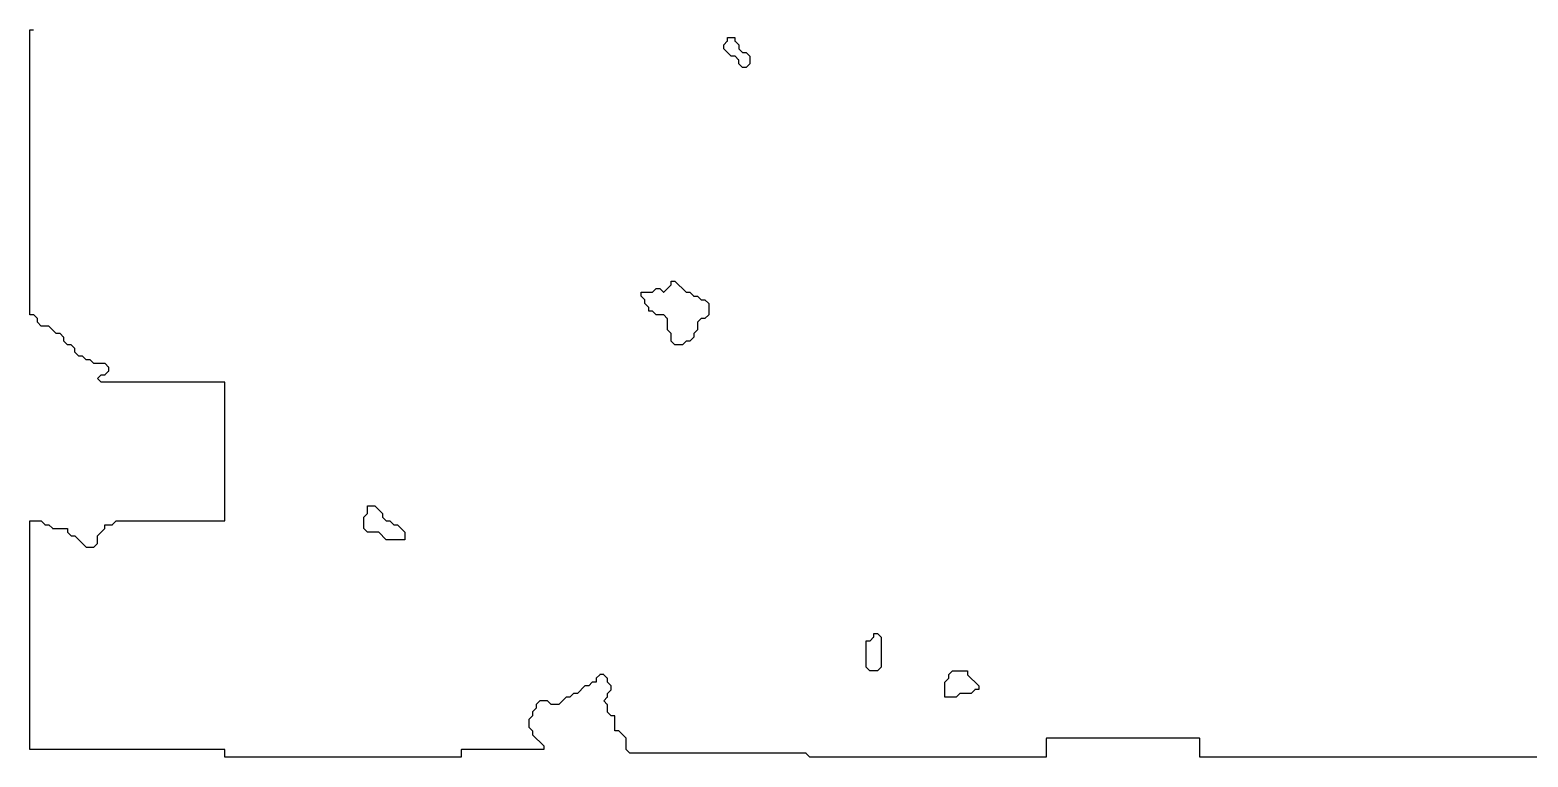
# Model space of a CAD drawing. Header units: metres. Extents: x 0 to 799, y 1 to 1100.
# Drawn here: x 0 to 399.5, y 1 to 195 of the extents above; entities that cross this region are included whole.
import ezdxf

# ---------------------------------------------------------------- set-up
doc = ezdxf.new("R2010")
doc.units = ezdxf.units.M
doc.layers.add('forest', color=7, linetype='Continuous')
doc.layers.add('forestfragmentation', color=7, linetype='Continuous')

msp = doc.modelspace()

# ---------------------------------------------------------------- linework, layer by layer
at = {"layer": 'forest', "color": 194}
for points in [[(0, 64), (0, 64), (3, 64), (3, 64), (3, 64), (3.97, 63.03), (3.98, 63.02), (3.99, 63.02), (3.99, 63.01), (4, 63.01), (4.01, 63), (4.02, 63), (4.03, 63), (4.04, 63), (5, 63), (5, 63), (5, 63), (5.97, 62.03), (5.98, 62.02), (5.99, 62.02), (5.99, 62.01), (6, 62.01), (6.01, 62), (6.02, 62), (6.03, 62), (6.04, 62), (10, 62), (10, 62), (10, 62), (10, 61.04), (10, 61.03), (10, 61.02), (10, 61.01), (10.01, 61), (10.01, 60.99), (10.02, 60.99), (10.02, 60.98), (10.03, 60.97), (10.97, 60.03), (10.98, 60.02), (10.99, 60.02), (10.99, 60.01), (11, 60.01), (11.01, 60), (11.02, 60), (11.03, 60), (11.04, 60), (12, 60), (12, 60), (12, 60), (14.97, 57.03), (14.98, 57.02), (14.99, 57.02), (14.99, 57.01), (15, 57.01), (15.01, 57), (15.02, 57), (15.03, 57), (15.04, 57), (16.96, 57), (16.97, 57), (16.98, 57), (16.99, 57), (17, 57.01), (17.01, 57.01), (17.01, 57.02), (17.02, 57.02), (17.03, 57.03), (17.97, 57.97), (17.98, 57.98), (17.98, 57.99), (17.99, 57.99), (17.99, 58), (18, 58.01), (18, 58.02), (18, 58.03), (18, 58.04), (18, 60), (18, 60), (18, 60), (19.97, 61.97), (19.98, 61.98), (19.98, 61.99), (19.99, 61.99), (19.99, 62), (20, 62.01), (20, 62.02), (20, 62.03), (20, 62.04), (20, 63), (20, 63), (20, 63), (21.96, 63), (21.97, 63), (21.98, 63), (21.99, 63), (22, 63.01), (22.01, 63.01), (22.01, 63.02), (22.02, 63.02), (22.03, 63.03), (23, 64), (23, 64), (23, 64), (51.9, 64), (51.91, 64), (51.92, 64), (51.93, 64), (51.94, 64.01), (51.95, 64.01), (51.96, 64.02), (51.96, 64.02), (51.97, 64.03), (51.98, 64.04), (51.98, 64.04), (51.99, 64.05), (51.99, 64.06), (52, 64.07), (52, 64.08), (52, 64.09), (52, 64.1), (52, 100.9), (52, 100.91), (52, 100.92), (52, 100.93), (51.99, 100.94), (51.99, 100.95), (51.98, 100.96), (51.98, 100.96), (51.97, 100.97), (51.96, 100.98), (51.96, 100.98), (51.95, 100.99), (51.94, 100.99), (51.93, 101), (51.92, 101), (51.91, 101), (51.9, 101), (19, 101), (19, 101), (19, 101), (18, 102), (18, 102), (18, 102), (19, 103), (19, 103), (19, 103), (19.96, 103), (19.97, 103), (19.98, 103), (19.99, 103), (20, 103.01), (20.01, 103.01), (20.01, 103.02), (20.02, 103.02), (20.03, 103.03), (20.97, 103.97), (20.98, 103.98), (20.98, 103.99), (20.99, 103.99), (20.99, 104), (21, 104.01), (21, 104.02), (21, 104.03), (21, 104.04), (21, 104.96), (21, 104.97), (21, 104.98), (21, 104.99), (20.99, 105), (20.99, 105.01), (20.98, 105.01), (20.98, 105.02), (20.97, 105.03), (20.03, 105.97), (20.02, 105.98), (20.01, 105.98), (20.01, 105.99), (20, 105.99), (19.99, 106), (19.98, 106), (19.97, 106), (19.96, 106), (17, 106), (17, 106), (17, 106), (16.03, 106.97), (16.02, 106.98), (16.01, 106.98), (16.01, 106.99), (16, 106.99), (15.99, 107), (15.98, 107), (15.97, 107), (15.96, 107), (15, 107), (15, 107), (15, 107), (14.03, 107.97), (14.02, 107.98), (14.01, 107.98), (14.01, 107.99), (14, 107.99), (13.99, 108), (13.98, 108), (13.97, 108), (13.96, 108), (13, 108), (13, 108), (13, 108), (12, 109), (12, 109), (12, 109), (12, 109.96), (12, 109.97), (12, 109.98), (12, 109.99), (11.99, 110), (11.99, 110.01), (11.98, 110.01), (11.98, 110.02), (11.97, 110.03), (11.03, 110.97), (11.02, 110.98), (11.01, 110.98), (11.01, 110.99), (11, 110.99), (10.99, 111), (10.98, 111), (10.97, 111), (10.96, 111), (10, 111), (10, 111), (10, 111), (9, 112), (9, 112), (9, 112), (9, 112.96), (9, 112.97), (9, 112.98), (9, 112.99), (8.99, 113), (8.99, 113.01), (8.98, 113.01), (8.98, 113.02), (8.97, 113.03), (8.03, 113.97), (8.02, 113.98), (8.01, 113.98), (8.01, 113.99), (8, 113.99), (7.99, 114), (7.98, 114), (7.97, 114), (7.96, 114), (7, 114), (7, 114), (7, 114), (5.03, 115.97), (5.02, 115.98), (5.01, 115.98), (5.01, 115.99), (5, 115.99), (4.99, 116), (4.98, 116), (4.97, 116), (4.96, 116), (3, 116), (3, 116), (3, 116), (2, 117), (2, 117), (2, 117), (2, 117.96), (2, 117.97), (2, 117.98), (2, 117.99), (1.99, 118), (1.99, 118.01), (1.98, 118.01), (1.98, 118.02), (1.97, 118.03), (1.03, 118.97), (1.02, 118.98), (1.01, 118.98), (1.01, 118.99), (1, 118.99), (0.99, 119), (0.98, 119), (0.97, 119), (0.96, 119), (0, 119), (0, 119), (0, 119), (0, 195), (0, 195), (0, 195), (0.96, 195), (0.97, 195)], [(635, 1), (312, 1), (312, 1), (312, 1), (312, 5.9), (312, 5.91), (312, 5.92), (312, 5.93), (311.99, 5.94), (311.99, 5.95), (311.98, 5.96), (311.98, 5.96), (311.97, 5.97), (311.96, 5.98), (311.96, 5.98), (311.95, 5.99), (311.94, 5.99), (311.93, 6), (311.92, 6), (311.91, 6), (311.9, 6), (271.1, 6), (271.09, 6), (271.08, 6), (271.07, 6), (271.06, 5.99), (271.05, 5.99), (271.04, 5.98), (271.04, 5.98), (271.03, 5.97), (271.02, 5.96), (271.02, 5.96), (271.01, 5.95), (271.01, 5.94), (271, 5.93), (271, 5.92), (271, 5.91), (271, 5.9), (271, 1), (271, 1), (271, 1), (208, 1), (208, 1), (208, 1), (207.03, 1.97), (207.02, 1.98), (207.01, 1.98), (207.01, 1.99), (207, 1.99), (206.99, 2), (206.98, 2), (206.97, 2), (206.96, 2), (160, 2), (160, 2), (160, 2), (159, 3), (159, 3), (159, 3), (159, 5.96), (159, 5.97), (159, 5.98), (159, 5.99), (158.99, 6), (158.99, 6.01), (158.98, 6.01), (158.98, 6.02), (158.97, 6.03), (157.03, 7.97), (157.02, 7.98), (157.01, 7.98), (157.01, 7.99), (157, 7.99), (156.99, 8), (156.98, 8), (156.97, 8), (156.96, 8), (156, 8), (156, 8), (156, 8), (156, 11.9), (156, 11.91), (156, 11.92), (156, 11.93), (155.99, 11.94), (155.99, 11.95), (155.98, 11.96), (155.98, 11.96), (155.97, 11.97), (155.96, 11.98), (155.96, 11.98), (155.95, 11.99), (155.94, 11.99), (155.93, 12), (155.92, 12), (155.91, 12), (155.9, 12), (155, 12), (155, 12), (155, 12), (154, 13), (154, 13), (154, 13), (154, 14.96), (154, 14.97), (154, 14.98), (154, 14.99), (153.99, 15), (153.99, 15.01), (153.98, 15.01), (153.98, 15.02), (153.97, 15.03), (153, 16), (153, 16), (153, 16), (153.97, 16.97), (153.98, 16.98), (153.98, 16.99), (153.99, 16.99), (153.99, 17), (154, 17.01), (154, 17.02), (154, 17.03), (154, 17.04), (154, 18), (154, 18), (154, 18), (154.97, 18.97), (154.98, 18.98), (154.98, 18.99), (154.99, 18.99), (154.99, 19), (155, 19.01), (155, 19.02), (155, 19.03), (155, 19.04), (155, 19.96), (155, 19.97), (155, 19.98), (155, 19.99), (154.99, 20), (154.99, 20.01), (154.98, 20.01), (154.98, 20.02), (154.97, 20.03), (154, 21), (154, 21), (154, 21), (154, 21.96), (154, 21.97), (154, 21.98), (154, 21.99), (153.99, 22), (153.99, 22.01), (153.98, 22.01), (153.98, 22.02), (153.97, 22.03), (153.03, 22.97), (153.02, 22.98), (153.01, 22.98), (153.01, 22.99), (153, 22.99), (152.99, 23), (152.98, 23), (152.97, 23), (152.96, 23), (152.04, 23), (152.03, 23), (152.02, 23), (152.01, 23), (152, 22.99), (151.99, 22.99), (151.99, 22.98), (151.98, 22.98), (151.97, 22.97), (151.03, 22.03), (151.02, 22.02), (151.02, 22.01), (151.01, 22.01), (151.01, 22), (151, 21.99), (151, 21.98), (151, 21.97), (151, 21.96), (151, 21), (151, 21), (151, 21), (150.04, 21), (150.03, 21), (150.02, 21), (150.01, 21), (150, 20.99), (149.99, 20.99), (149.99, 20.98), (149.98, 20.98), (149.97, 20.97), (149, 20), (149, 20), (149, 20), (148.04, 20), (148.03, 20), (148.02, 20), (148.01, 20), (148, 19.99), (147.99, 19.99), (147.99, 19.98), (147.98, 19.98), (147.97, 19.97), (146, 18), (146, 18), (146, 18), (145.04, 18), (145.03, 18), (145.02, 18), (145.01, 18), (145, 17.99), (144.99, 17.99), (144.99, 17.98), (144.98, 17.98), (144.97, 17.97), (144, 17), (144, 17), (144, 17), (143.04, 17), (143.03, 17), (143.02, 17), (143.01, 17), (143, 16.99), (142.99, 16.99), (142.99, 16.98), (142.98, 16.98), (142.97, 16.97), (141, 15), (141, 15), (141, 15), (139, 15), (139, 15), (139, 15), (138.03, 15.97), (138.02, 15.98), (138.01, 15.98), (138.01, 15.99), (138, 15.99), (137.99, 16), (137.98, 16), (137.97, 16), (137.96, 16), (136.04, 16), (136.03, 16), (136.02, 16), (136.01, 16), (136, 15.99), (135.99, 15.99), (135.99, 15.98), (135.98, 15.98), (135.97, 15.97), (135.03, 15.03), (135.02, 15.02), (135.02, 15.01), (135.01, 15.01), (135.01, 15), (135, 14.99), (135, 14.98), (135, 14.97), (135, 14.96), (135, 14), (135, 14), (135, 14), (134.03, 13.03), (134.02, 13.02), (134.02, 13.01), (134.01, 13.01), (134.01, 13), (134, 12.99), (134, 12.98), (134, 12.97), (134, 12.96), (134, 12), (134, 12), (134, 12), (133.03, 11.03), (133.02, 11.02), (133.02, 11.01), (133.01, 11.01), (133.01, 11), (133, 10.99), (133, 10.98), (133, 10.97), (133, 10.96), (133, 9.04), (133, 9.03), (133, 9.02), (133, 9.01), (133.01, 9), (133.01, 8.99), (133.02, 8.99), (133.02, 8.98), (133.03, 8.97), (134, 8), (134, 8), (134, 8), (134, 7.04), (134, 7.03), (134, 7.02), (134, 7.01), (134.01, 7), (134.01, 6.99), (134.02, 6.99), (134.02, 6.98), (134.03, 6.97), (137, 4), (137, 4), (137, 4), (137, 3), (137, 3), (137, 3), (115.1, 3), (115.09, 3), (115.08, 3), (115.07, 3), (115.06, 2.99), (115.05, 2.99), (115.04, 2.98), (115.04, 2.98), (115.03, 2.97), (115.02, 2.96), (115.02, 2.96), (115.01, 2.95), (115.01, 2.94), (115, 2.93), (115, 2.92), (115, 2.91), (115, 2.9), (115, 1), (115, 1), (115, 1), (52, 1), (52, 1), (52, 1), (52, 2.9), (52, 2.91), (52, 2.92), (52, 2.93), (51.99, 2.94), (51.99, 2.95), (51.98, 2.96), (51.98, 2.96), (51.97, 2.97), (51.96, 2.98), (51.96, 2.98), (51.95, 2.99), (51.94, 2.99), (51.93, 3), (51.92, 3), (51.91, 3), (51.9, 3), (0, 3), (0, 3), (0, 3), (0, 64), (0, 64)]]:
    msp.add_lwpolyline(points, dxfattribs=at)
at = {"layer": 'forestfragmentation', "color": 127}
for points in [[(185, 190), (185, 190), (185, 191), (185, 191), (185, 191), (185.97, 191.97), (185.98, 191.98), (185.98, 191.99), (185.99, 191.99), (185.99, 192), (186, 192.01), (186, 192.02), (186, 192.03), (186, 192.04), (186, 193), (186, 193), (186, 193), (188, 193), (188, 193), (188, 193), (188, 192.04), (188, 192.03), (188, 192.02), (188, 192.01), (188.01, 192), (188.01, 191.99), (188.02, 191.99), (188.02, 191.98), (188.03, 191.97), (189, 191), (189, 191), (189, 191), (189, 190.04), (189, 190.03), (189, 190.02), (189, 190.01), (189.01, 190), (189.01, 189.99), (189.02, 189.99), (189.02, 189.98), (189.03, 189.97), (189.97, 189.03), (189.98, 189.02), (189.99, 189.02), (189.99, 189.01), (190, 189.01), (190.01, 189), (190.02, 189), (190.03, 189), (190.04, 189), (191, 189), (191, 189), (191, 189), (192, 188), (192, 188), (192, 188), (192, 186), (192, 186), (192, 186), (191, 185), (191, 185), (191, 185), (190, 185), (190, 185), (190, 185), (189, 186), (189, 186), (189, 186), (189, 186.96), (189, 186.97), (189, 186.98), (189, 186.99), (188.99, 187), (188.99, 187.01), (188.98, 187.01), (188.98, 187.02), (188.97, 187.03), (188.03, 187.97), (188.02, 187.98), (188.01, 187.98), (188.01, 187.99), (188, 187.99), (187.99, 188), (187.98, 188), (187.97, 188), (187.96, 188), (187, 188), (187, 188), (187, 188), (185, 190), (185, 190)], [(163, 125), (163, 125), (165.96, 125), (165.97, 125), (165.98, 125), (165.99, 125), (166, 125.01), (166.01, 125.01), (166.01, 125.02), (166.02, 125.02), (166.03, 125.03), (167, 126), (167, 126), (167, 126), (168, 126), (168, 126), (168, 126), (168.93, 125.07), (168.94, 125.06), (168.94, 125.06), (168.95, 125.05), (168.96, 125.05), (168.97, 125.05), (168.98, 125.04), (168.99, 125.04), (169, 125.04), (169.01, 125.04), (169.02, 125.04), (169.03, 125.05), (169.04, 125.05), (169.05, 125.05), (169.06, 125.06), (169.06, 125.06), (169.07, 125.07), (170.97, 126.97), (170.98, 126.98), (170.98, 126.99), (170.99, 126.99), (170.99, 127), (171, 127.01), (171, 127.02), (171, 127.03), (171, 127.04), (171, 128), (171, 128), (171, 128), (172, 128), (172, 128), (172, 128), (174.97, 125.03), (174.98, 125.02), (174.99, 125.02), (174.99, 125.01), (175, 125.01), (175.01, 125), (175.02, 125), (175.03, 125), (175.04, 125), (176, 125), (176, 125), (176, 125), (176.97, 124.03), (176.98, 124.02), (176.99, 124.02), (176.99, 124.01), (177, 124.01), (177.01, 124), (177.02, 124), (177.03, 124), (177.04, 124), (178, 124), (178, 124), (178, 124), (178.97, 123.03), (178.98, 123.02), (178.99, 123.02), (178.99, 123.01), (179, 123.01), (179.01, 123), (179.02, 123), (179.03, 123), (179.04, 123), (180, 123), (180, 123), (180, 123), (181, 122), (181, 122), (181, 122), (181, 119), (181, 119), (181, 119), (180, 118), (180, 118), (180, 118), (179.04, 118), (179.03, 118), (179.02, 118), (179.01, 118), (179, 117.99), (178.99, 117.99), (178.99, 117.98), (178.98, 117.98), (178.97, 117.97), (178.03, 117.03), (178.02, 117.02), (178.02, 117.01), (178.01, 117.01), (178.01, 117), (178, 116.99), (178, 116.98), (178, 116.97), (178, 116.96), (178, 115), (178, 115), (178, 115), (177.03, 114.03), (177.02, 114.02), (177.02, 114.01), (177.01, 114.01), (177.01, 114), (177, 113.99), (177, 113.98), (177, 113.97), (177, 113.96), (177, 113), (177, 113), (177, 113), (176, 112), (176, 112), (176, 112), (175.04, 112), (175.03, 112), (175.02, 112), (175.01, 112), (175, 111.99), (174.99, 111.99), (174.99, 111.98), (174.98, 111.98), (174.97, 111.97), (174, 111), (174, 111), (174, 111), (172, 111), (172, 111), (172, 111), (171, 112), (171, 112), (171, 112), (171, 113.96), (171, 113.97), (171, 113.98), (171, 113.99), (170.99, 114), (170.99, 114.01), (170.98, 114.01), (170.98, 114.02), (170.97, 114.03), (170, 115), (170, 115), (170, 115), (170, 117.96), (170, 117.97), (170, 117.98), (170, 117.99), (169.99, 118), (169.99, 118.01), (169.98, 118.01), (169.98, 118.02), (169.97, 118.03), (169.03, 118.97), (169.02, 118.98), (169.01, 118.98), (169.01, 118.99), (169, 118.99), (168.99, 119), (168.98, 119), (168.97, 119), (168.96, 119), (167, 119), (167, 119), (167, 119), (166.03, 119.97), (166.02, 119.98), (166.01, 119.98), (166.01, 119.99), (166, 119.99), (165.99, 120), (165.98, 120), (165.97, 120), (165.96, 120), (165, 120), (165, 120), (165, 120), (165, 120.96), (165, 120.97), (165, 120.98), (165, 120.99), (164.99, 121), (164.99, 121.01), (164.98, 121.01), (164.98, 121.02), (164.97, 121.03), (164, 122), (164, 122), (164, 122), (164, 122.96), (164, 122.97), (164, 122.98), (164, 122.99), (163.99, 123), (163.99, 123.01), (163.98, 123.01), (163.98, 123.02), (163.97, 123.03), (163, 124), (163, 124), (163, 124), (163, 125), (163, 125)], [(89, 62), (89, 62), (89, 65), (89, 65), (89, 65), (89.97, 65.97), (89.98, 65.98), (89.98, 65.99), (89.99, 65.99), (89.99, 66), (90, 66.01), (90, 66.02), (90, 66.03), (90, 66.04), (90, 68), (90, 68), (90, 68), (92, 68), (92, 68), (92, 68), (94, 66), (94, 66), (94, 66), (94, 65.04), (94, 65.03), (94, 65.02), (94, 65.01), (94.01, 65), (94.01, 64.99), (94.02, 64.99), (94.02, 64.98), (94.03, 64.97), (94.97, 64.03), (94.98, 64.02), (94.99, 64.02), (94.99, 64.01), (95, 64.01), (95.01, 64), (95.02, 64), (95.03, 64), (95.04, 64), (96, 64), (96, 64), (96, 64), (96.97, 63.03), (96.98, 63.02), (96.99, 63.02), (96.99, 63.01), (97, 63.01), (97.01, 63), (97.02, 63), (97.03, 63), (97.04, 63), (98, 63), (98, 63), (98, 63), (100, 61), (100, 61), (100, 61), (100, 59), (100, 59), (100, 59), (95, 59), (95, 59), (95, 59), (93.03, 60.97), (93.02, 60.98), (93.01, 60.98), (93.01, 60.99), (93, 60.99), (92.99, 61), (92.98, 61), (92.97, 61), (92.96, 61), (90, 61), (90, 61), (90, 61), (89, 62), (89, 62)], [(223, 32), (223, 32), (223.96, 32), (223.97, 32), (223.98, 32), (223.99, 32), (224, 32.01), (224.01, 32.01), (224.01, 32.02), (224.02, 32.02), (224.03, 32.03), (224.97, 32.97), (224.98, 32.98), (224.98, 32.99), (224.99, 32.99), (224.99, 33), (225, 33.01), (225, 33.02), (225, 33.03), (225, 33.04), (225, 34), (225, 34), (225, 34), (226, 34), (226, 34), (226, 34), (227, 33), (227, 33), (227, 33), (227, 25), (227, 25), (227, 25), (226, 24), (226, 24), (226, 24), (224, 24), (224, 24), (224, 24), (223, 25), (223, 25), (223, 25), (223, 32), (223, 32)], [(244, 17), (244, 17), (244, 21), (244, 21), (244, 21), (244.97, 21.97), (244.98, 21.98), (244.98, 21.99), (244.99, 21.99), (244.99, 22), (245, 22.01), (245, 22.02), (245, 22.03), (245, 22.04), (245, 23), (245, 23), (245, 23), (246, 24), (246, 24), (246, 24), (250, 24), (250, 24), (250, 24), (250, 23.04), (250, 23.03), (250, 23.02), (250, 23.01), (250.01, 23), (250.01, 22.99), (250.02, 22.99), (250.02, 22.98), (250.03, 22.97), (253, 20), (253, 20), (253, 20), (253, 19), (253, 19), (253, 19), (252.04, 19), (252.03, 19), (252.02, 19), (252.01, 19), (252, 18.99), (251.99, 18.99), (251.99, 18.98), (251.98, 18.98), (251.97, 18.97), (251, 18), (251, 18), (251, 18), (248.04, 18), (248.03, 18), (248.02, 18), (248.01, 18), (248, 17.99), (247.99, 17.99), (247.99, 17.98), (247.98, 17.98), (247.97, 17.97), (247, 17), (247, 17), (247, 17), (244, 17), (244, 17)]]:
    msp.add_lwpolyline(points, dxfattribs=at)

doc.saveas('drawing.dxf')
